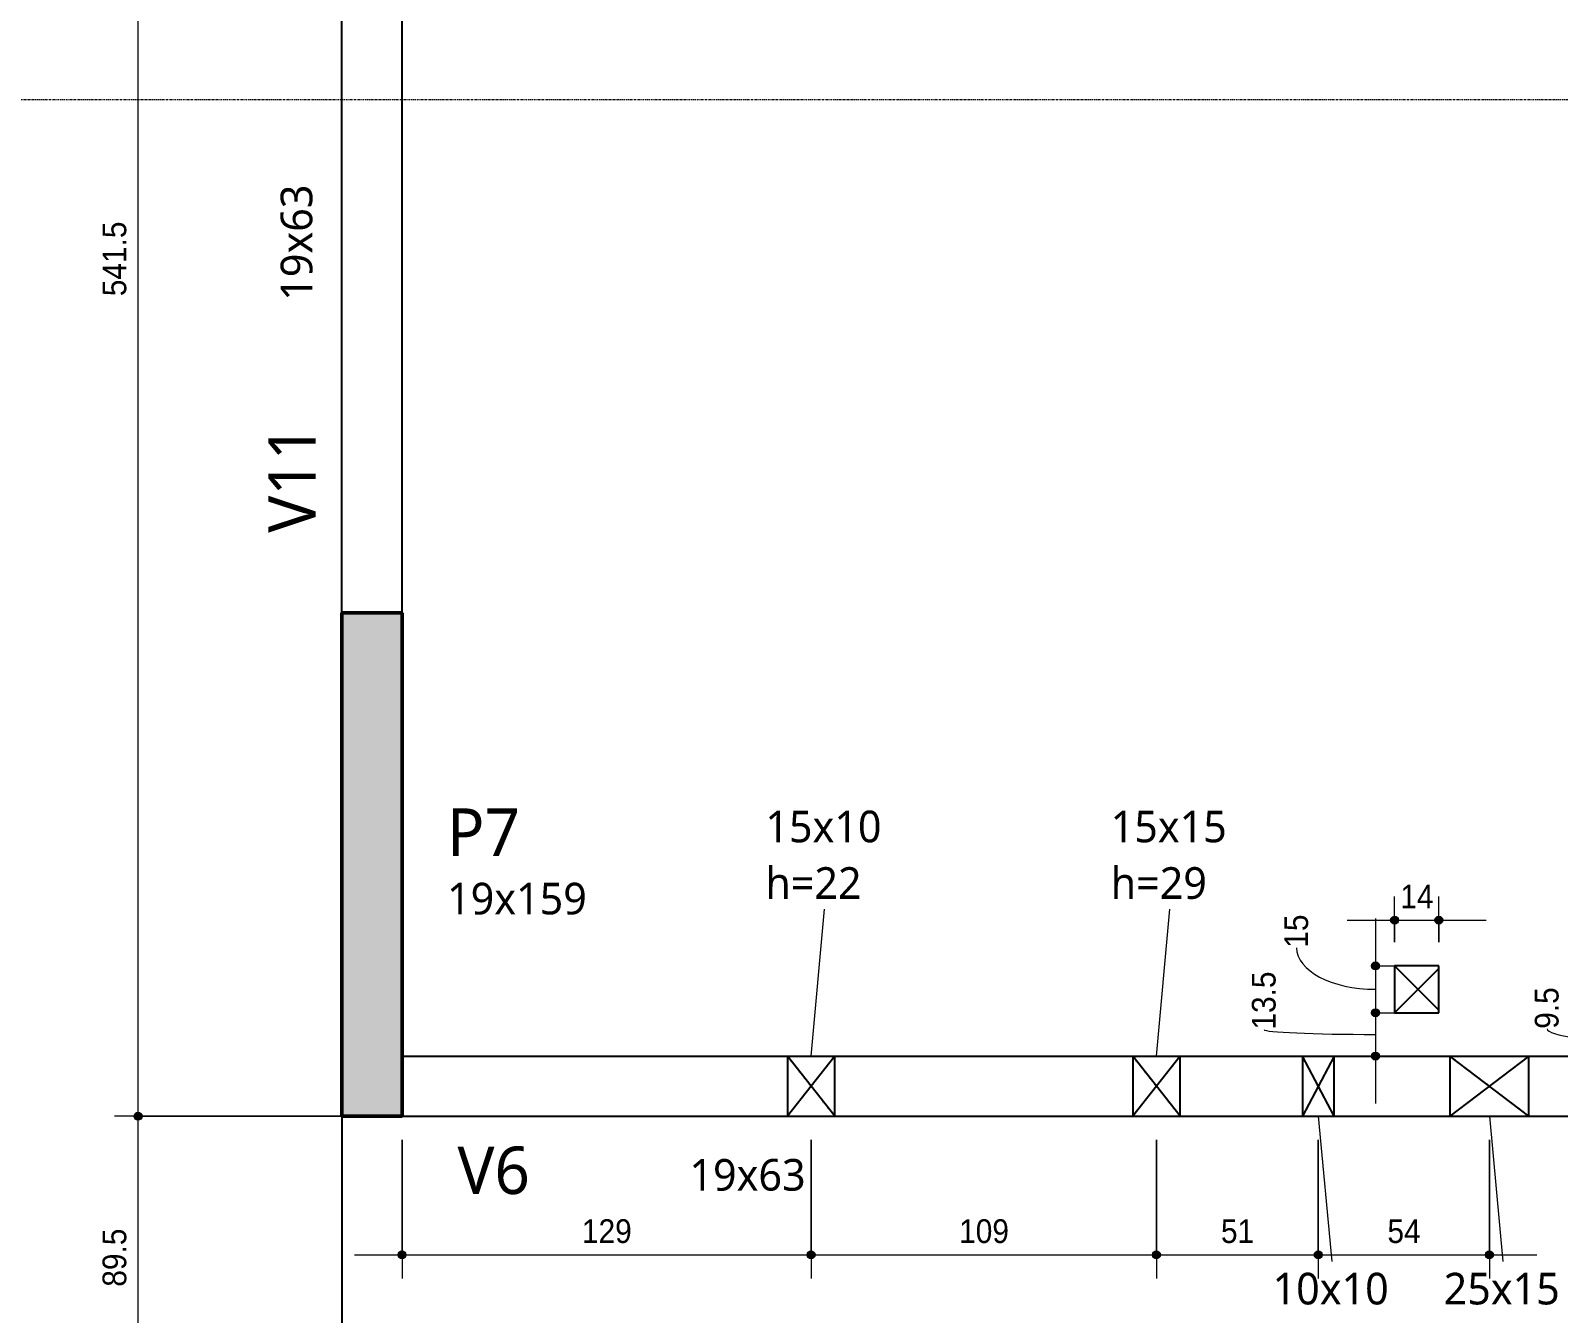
# Model space of a CAD drawing. Header units: centimetres. Extents: x -1981 to 73905, y -3196 to 88043.
# Drawn here: x -1498.7 to -1016, y -89.2 to 316.1 of the extents above; entities that cross this region are included whole.
import ezdxf

# ---------------------------------------------------------------- set-up
doc = ezdxf.new("R2010")
doc.units = ezdxf.units.CM
doc.linetypes.add('Centro de 6 mm', pattern=[1.32, 0.6, -0.24, 0.24, -0.24])
doc.linetypes.add('Traço', pattern=[0.635, 0.3175, -0.3175])
for name, color, linetype, lineweight in [('A-ANNO-DIMS', 7, 'Continuous', 9), ('A-ANNO-DIMS-50', 7, 'Continuous', 9), ('A-DETL-THIN', 7, 'Continuous', 25), ('A-FLOR', 7, 'Continuous', 25), ('A-GENM', 7, 'Continuous', 25), ('A-GENM-HDLN', 7, 'Traço', 18), ('A-GENM-IDEN', 7, 'Continuous', 9), ('G-ANNO-SYMB', 7, 'Continuous', 9), ('S-BEAM', 7, 'Continuous', 25), ('S-BEAM-HDLN', 7, 'Traço', 25), ('S-BEAM-IDEN', 7, 'Continuous', 9), ('S-COLS', 7, 'Continuous', 25), ('S-COLS-IDEN', 7, 'Continuous', 9)]:
    doc.layers.add(name, color=color, linetype=linetype, lineweight=lineweight)
doc.styles.add('Arial_1', font='arial.ttf', dxfattribs={"width": 0.9, "height": 7.5})
doc.styles.add('Gadugi', font='gadugi.ttf', dxfattribs={"height": 15})
doc.styles.add('Gadugi_1', font='gadugi.ttf', dxfattribs={"height": 10})
doc.dimstyles.new('PED_1_5mm_ESQ', dxfattribs={"dimscale": 30.48, "dimtxt": 7.651945, "dimasz": 0.328084, "dimexe": 0.246063, "dimexo": 0.246063, "dimgap": 0.049213, "dimtad": 1, "dimdec": 1, "dimrnd": 0.5, "dimdsep": 46, "dimtxsty": 'Arial_1', "dimblk1": 'DOTSMALL', "dimblk2": 'DOTSMALL', "dimsah": 1, "dimcen": 0.09, "dimdle": 0.492126, "dimazin": 0, "dimtfac": 1, "dimtdec": 4, "dimtix": 1, "dimtmove": 0, "dimatfit": 3, "dimfxl": 1, "dimtvp": 1, "dimtolj": 1, "dimtzin": 0, "dimarcsym": 2})
doc.dimstyles.new('PED_1_5mm_ESQ_2', dxfattribs={"dimscale": 30.48, "dimtxt": 7.651945, "dimasz": 0.328084, "dimexe": 0.246063, "dimexo": 0.246063, "dimgap": 0.049213, "dimtad": 1, "dimdec": 1, "dimrnd": 0.5, "dimdsep": 46, "dimtxsty": 'Arial_1', "dimblk1": 'DOTSMALL', "dimblk2": 'DOTSMALL', "dimsah": 1, "dimcen": 0.09, "dimdle": 0.492126, "dimazin": 0, "dimtfac": 1, "dimtdec": 4, "dimtix": 1, "dimtmove": 1, "dimatfit": 3, "dimfxl": 1, "dimtvp": 1, "dimtolj": 1, "dimtzin": 0, "dimarcsym": 2})

# ---------------------------------------------------------------- blocks, each defined once
blk = doc.blocks.new('PED_FURO_RETANGULAR_R04_2020 - 25x15x29-3618377-PL G 001 - FORMA DO PAVIMENTO TIPO 2')
at = {"layer": 'A-GENM-HDLN'}
for p, q in [((-12.5, -9.5), (-12.5, 9.5)), ((-12.49, 9.5), (12.49, -9.5)), ((-12.49, -9.5), (12.49, 9.5)), ((12.5, 9.5), (12.5, -9.5))]:
    blk.add_line(p, q, dxfattribs=at)
blk = doc.blocks.new('PED_FURO_RETANGULAR_R04_2020 - 10x10x22-3536245-PL G 001 - FORMA DO PAVIMENTO TIPO 2')
at = {"layer": 'A-GENM-HDLN'}
for p, q in [((-5, 9.5), (5, -9.5)), ((-5, -9.5), (5, 9.5)), ((-5, -9.5), (-5, 9.5)), ((5, 9.5), (5, -9.5))]:
    blk.add_line(p, q, dxfattribs=at)
blk = doc.blocks.new('PED_FURO_RETANGULAR_R04_2020 - 15x15x29-3491205-PL G 001 - FORMA DO PAVIMENTO TIPO 2')
at = {"layer": 'A-GENM-HDLN'}
for p, q in [((-7.5, 9.5), (7.5, -9.5)), ((-7.5, -9.5), (7.5, 9.5)), ((-7.5, -9.5), (-7.5, 9.5)), ((7.5, 9.5), (7.5, -9.5))]:
    blk.add_line(p, q, dxfattribs=at)
blk = doc.blocks.new('PED_FURO_RETANGULAR_R04_2020 - 15x10x22-3621887-PL G 001 - FORMA DO PAVIMENTO TIPO 2')
at = {"layer": 'A-GENM-HDLN'}
for p, q in [((-7.5, 9.5), (7.5, -9.5)), ((-7.5, -9.5), (7.5, 9.5)), ((-7.5, -9.5), (-7.5, 9.5)), ((7.5, 9.5), (7.5, -9.5))]:
    blk.add_line(p, q, dxfattribs=at)
blk = doc.blocks.new('DIMBLOCK39-PL G 001 - FORMA DO PAVIMENTO TIPO 2')
at = {"layer": 'A-ANNO-DIMS-50'}
h = blk.add_hatch(color=256, dxfattribs=at)
edge = h.paths.add_edge_path(flags=0)
edge.add_arc((-1464.73, -26.88), 1.25, 0, 360)
h = blk.add_hatch(color=256, dxfattribs=at)
edge = h.paths.add_edge_path(flags=0)
edge.add_arc((-1464.73, -116.45), 1.25, 0, 360)
for p, q in [((-1388.86, -26.88), (-1472.23, -26.88)), ((-1464.73, -116.45), (-1464.73, -26.88)), ((-1464.73, -26.88), (-1388.86, -26.88)), ((-1459, -116.45), (-1472.23, -116.45)), ((-1464.73, -116.45), (-1459, -116.45))]:
    blk.add_line(p, q, dxfattribs=at)
for centre in [(-1464.73, -26.88), (-1464.73, -116.45)]:
    blk.add_circle(centre, 1.25, dxfattribs=at)
at = {"layer": 'A-ANNO-DIMS-50', "color": 0, "insert": (-1475.97, -80.73), "char_height": 7.5, "width": 21.7551, "attachment_point": 1, "rotation": 90, "line_spacing_factor": 0.941778, "style": 'Arial_1'}
blk.add_mtext('89.5', dxfattribs=at)
blk = doc.blocks.new('_DotSmall')
at = {"color": 0, "linetype": 'ByBlock', "const_width": 0.5}
blk.add_lwpolyline([(-0.0625, 0, 1), (0.0625, 0, 1)], format="xyb", close=True, dxfattribs=at)
blk = doc.blocks.new('DIMBLOCK40-PL G 001 - FORMA DO PAVIMENTO TIPO 2')
at = {"layer": 'A-ANNO-DIMS-50'}
h = blk.add_hatch(color=256, dxfattribs=at)
edge = h.paths.add_edge_path(flags=0)
edge.add_arc((-1464.73, 514.55), 1.25, 0, 360)
h = blk.add_hatch(color=256, dxfattribs=at)
edge = h.paths.add_edge_path(flags=0)
edge.add_arc((-1464.73, -26.88), 1.25, 0, 360)
for p, q in [((-1459, 514.55), (-1472.23, 514.55)), ((-1464.73, -26.88), (-1464.73, 514.55)), ((-1464.73, 514.55), (-1459, 514.55)), ((-1388.86, -26.88), (-1472.23, -26.88)), ((-1464.73, -26.88), (-1388.86, -26.88))]:
    blk.add_line(p, q, dxfattribs=at)
for centre in [(-1464.73, 514.55), (-1464.73, -26.88)]:
    blk.add_circle(centre, 1.25, dxfattribs=at)
at = {"layer": 'A-ANNO-DIMS-50', "color": 0, "insert": (-1475.97, 232.18), "char_height": 7.5, "width": 27.9708, "attachment_point": 1, "rotation": 90, "line_spacing_factor": 0.941778, "style": 'Arial_1'}
blk.add_mtext('541.5', dxfattribs=at)
blk = doc.blocks.new('DIMBLOCK67-PL G 001 - FORMA DO PAVIMENTO TIPO 2')
at = {"layer": 'A-ANNO-DIMS-50'}
h = blk.add_hatch(color=256, dxfattribs=at)
edge = h.paths.add_edge_path(flags=0)
edge.add_arc((-1381.36, -70.67), 1.25, 0, 360)
h = blk.add_hatch(color=256, dxfattribs=at)
edge = h.paths.add_edge_path(flags=0)
edge.add_arc((-1252.14, -70.67), 1.25, 0, 360)
for p, q in [((-1381.36, -34.38), (-1381.36, -78.17)), ((-1381.36, -70.67), (-1381.36, -34.38)), ((-1252.14, -34.38), (-1252.14, -78.17)), ((-1252.14, -70.67), (-1252.14, -34.38)), ((-1396.36, -70.67), (-1252.14, -70.67))]:
    blk.add_line(p, q, dxfattribs=at)
for centre in [(-1381.36, -70.67), (-1252.14, -70.67)]:
    blk.add_circle(centre, 1.25, dxfattribs=at)
at = {"layer": 'A-ANNO-DIMS-50', "color": 0, "insert": (-1324.52, -59.43), "char_height": 7.5, "width": 18.6472, "attachment_point": 1, "line_spacing_factor": 0.941778, "style": 'Arial_1'}
blk.add_mtext('129', dxfattribs=at)
blk = doc.blocks.new('DIMBLOCK68-PL G 001 - FORMA DO PAVIMENTO TIPO 2')
at = {"layer": 'A-ANNO-DIMS-50'}
h = blk.add_hatch(color=256, dxfattribs=at)
edge = h.paths.add_edge_path(flags=0)
edge.add_arc((-1252.14, -70.67), 1.25, 0, 360)
h = blk.add_hatch(color=256, dxfattribs=at)
edge = h.paths.add_edge_path(flags=0)
edge.add_arc((-1143.05, -70.67), 1.25, 0, 360)
for p, q in [((-1252.14, -34.38), (-1252.14, -78.17)), ((-1252.14, -70.67), (-1252.14, -34.38)), ((-1143.05, -34.38), (-1143.05, -78.17)), ((-1143.05, -70.67), (-1143.05, -34.38)), ((-1252.14, -70.67), (-1143.05, -70.67))]:
    blk.add_line(p, q, dxfattribs=at)
for centre in [(-1252.14, -70.67), (-1143.05, -70.67)]:
    blk.add_circle(centre, 1.25, dxfattribs=at)
at = {"layer": 'A-ANNO-DIMS-50', "color": 0, "insert": (-1205.36, -59.43), "char_height": 7.5, "width": 18.6472, "attachment_point": 1, "line_spacing_factor": 0.941778, "style": 'Arial_1'}
blk.add_mtext('109', dxfattribs=at)
blk = doc.blocks.new('DIMBLOCK69-PL G 001 - FORMA DO PAVIMENTO TIPO 2')
at = {"layer": 'A-ANNO-DIMS-50'}
h = blk.add_hatch(color=256, dxfattribs=at)
edge = h.paths.add_edge_path(flags=0)
edge.add_arc((-1143.05, -70.67), 1.25, 0, 360)
h = blk.add_hatch(color=256, dxfattribs=at)
edge = h.paths.add_edge_path(flags=0)
edge.add_arc((-1091.91, -70.67), 1.25, 0, 360)
for p, q in [((-1143.05, -34.38), (-1143.05, -78.17)), ((-1143.05, -70.67), (-1143.05, -34.38)), ((-1091.91, -34.38), (-1091.91, -78.17)), ((-1091.91, -70.67), (-1091.91, -34.38)), ((-1143.05, -70.67), (-1091.91, -70.67))]:
    blk.add_line(p, q, dxfattribs=at)
for centre in [(-1143.05, -70.67), (-1091.91, -70.67)]:
    blk.add_circle(centre, 1.25, dxfattribs=at)
at = {"layer": 'A-ANNO-DIMS-50', "color": 0, "insert": (-1122.66, -59.43), "char_height": 7.5, "width": 12.4315, "attachment_point": 1, "line_spacing_factor": 0.941778, "style": 'Arial_1'}
blk.add_mtext('51', dxfattribs=at)
blk = doc.blocks.new('DIMBLOCK70-PL G 001 - FORMA DO PAVIMENTO TIPO 2')
at = {"layer": 'A-ANNO-DIMS-50'}
h = blk.add_hatch(color=256, dxfattribs=at)
edge = h.paths.add_edge_path(flags=0)
edge.add_arc((-1091.91, -70.67), 1.25, 0, 360)
h = blk.add_hatch(color=256, dxfattribs=at)
edge = h.paths.add_edge_path(flags=0)
edge.add_arc((-1037.86, -70.67), 1.25, 0, 360)
for p, q in [((-1091.91, -34.38), (-1091.91, -78.17)), ((-1091.91, -70.67), (-1091.91, -34.38)), ((-1037.86, -34.38), (-1037.86, -78.17)), ((-1037.86, -70.67), (-1037.86, -34.38)), ((-1091.91, -70.67), (-1022.86, -70.67))]:
    blk.add_line(p, q, dxfattribs=at)
for centre in [(-1091.91, -70.67), (-1037.86, -70.67)]:
    blk.add_circle(centre, 1.25, dxfattribs=at)
at = {"layer": 'A-ANNO-DIMS-50', "color": 0, "insert": (-1070.07, -59.43), "char_height": 7.5, "width": 12.4315, "attachment_point": 1, "line_spacing_factor": 0.941778, "style": 'Arial_1'}
blk.add_mtext('54', dxfattribs=at)
blk = doc.blocks.new('DIMBLOCK71-PL G 001 - FORMA DO PAVIMENTO TIPO 2')
at = {"layer": 'A-ANNO-DIMS-50'}
h = blk.add_hatch(color=256, dxfattribs=at)
edge = h.paths.add_edge_path(flags=0)
edge.add_arc((-1067.81, 35.05), 1.25, 0, 360)
h = blk.add_hatch(color=256, dxfattribs=at)
edge = h.paths.add_edge_path(flags=0)
edge.add_arc((-1053.83, 35.05), 1.25, 0, 360)
for p, q in [((-1067.81, 28.12), (-1067.81, 42.55)), ((-1053.83, 28.12), (-1053.83, 42.55)), ((-1082.81, 35.05), (-1038.83, 35.05)), ((-1067.81, 35.05), (-1067.81, 28.12)), ((-1053.83, 35.05), (-1053.83, 28.12))]:
    blk.add_line(p, q, dxfattribs=at)
for centre in [(-1067.81, 35.05), (-1053.83, 35.05)]:
    blk.add_circle(centre, 1.25, dxfattribs=at)
at = {"layer": 'A-ANNO-DIMS-50', "color": 0, "insert": (-1066, 46.29), "char_height": 7.5, "width": 12.4315, "attachment_point": 1, "line_spacing_factor": 0.941778, "style": 'Arial_1'}
blk.add_mtext('14', dxfattribs=at)
blk = doc.blocks.new('DIMBLOCK72-PL G 001 - FORMA DO PAVIMENTO TIPO 2')
at = {"layer": 'A-ANNO-DIMS-50'}
h = blk.add_hatch(color=256, dxfattribs=at)
edge = h.paths.add_edge_path(flags=0)
edge.add_arc((-1073.85, 20.62), 1.25, 0, 360)
h = blk.add_hatch(color=256, dxfattribs=at)
edge = h.paths.add_edge_path(flags=0)
edge.add_arc((-1073.85, 5.83), 1.25, 0, 360)
for p, q in [((-1073.85, 35.62), (-1073.85, 5.83)), ((-1075.31, 20.62), (-1066.35, 20.62)), ((-1073.85, 20.62), (-1075.31, 20.62)), ((-1075.31, 5.83), (-1066.35, 5.83)), ((-1073.85, 5.83), (-1075.31, 5.83))]:
    blk.add_line(p, q, dxfattribs=at)
for centre in [(-1073.85, 20.62), (-1073.85, 5.83)]:
    blk.add_circle(centre, 1.25, dxfattribs=at)
blk.add_ellipse((-1073.85, 26.36), major_axis=(24.94, 0), ratio=0.526673, start_param=3.141593, end_param=4.712389, dxfattribs=at)
at = {"layer": 'A-ANNO-DIMS-50', "color": 0, "insert": (-1102.64, 26.36), "char_height": 7.5, "width": 12.4315, "attachment_point": 1, "rotation": 90, "line_spacing_factor": 0.941778, "style": 'Arial_1'}
blk.add_mtext('15', dxfattribs=at)
blk = doc.blocks.new('DIMBLOCK73-PL G 001 - FORMA DO PAVIMENTO TIPO 2')
at = {"layer": 'A-ANNO-DIMS-50'}
h = blk.add_hatch(color=256, dxfattribs=at)
edge = h.paths.add_edge_path(flags=0)
edge.add_arc((-1073.85, 5.83), 1.25, 0, 360)
h = blk.add_hatch(color=256, dxfattribs=at)
edge = h.paths.add_edge_path(flags=0)
edge.add_arc((-1073.85, -7.88), 1.25, 0, 360)
for p, q in [((-1075.31, 5.83), (-1066.35, 5.83)), ((-1073.85, 5.83), (-1075.31, 5.83)), ((-1073.85, 5.83), (-1073.85, -22.88)), ((-1079.58, -7.88), (-1066.35, -7.88)), ((-1073.85, -7.88), (-1079.58, -7.88))]:
    blk.add_line(p, q, dxfattribs=at)
for centre in [(-1073.85, 5.83), (-1073.85, -7.88)]:
    blk.add_circle(centre, 1.25, dxfattribs=at)
blk.add_ellipse((-1073.85, 0.49), major_axis=(35.19, 0), ratio=0.043123, start_param=3.141593, end_param=4.712389, dxfattribs=at)
at = {"layer": 'A-ANNO-DIMS-50', "color": 0, "insert": (-1112.9, 0.49), "char_height": 7.5, "width": 21.7551, "attachment_point": 1, "rotation": 90, "line_spacing_factor": 0.941778, "style": 'Arial_1'}
blk.add_mtext('13.5', dxfattribs=at)
blk = doc.blocks.new('DIMBLOCK77-PL G 001 - FORMA DO PAVIMENTO TIPO 2')
at = {"layer": 'A-ANNO-DIMS-50'}
h = blk.add_hatch(color=256, dxfattribs=at)
edge = h.paths.add_edge_path(flags=0)
edge.add_arc((-989.15, 1.49), 1.25, 0, 360)
h = blk.add_hatch(color=256, dxfattribs=at)
edge = h.paths.add_edge_path(flags=0)
edge.add_arc((-989.15, -7.88), 1.25, 0, 360)
for p, q in [((-972.55, 1.49), (-996.65, 1.49)), ((-989.15, 1.49), (-989.15, -22.88)), ((-989.15, 1.49), (-972.55, 1.49)), ((-994.89, -7.88), (-981.65, -7.88)), ((-989.15, -7.88), (-994.89, -7.88))]:
    blk.add_line(p, q, dxfattribs=at)
for centre in [(-989.15, 1.49), (-989.15, -7.88)]:
    blk.add_circle(centre, 1.25, dxfattribs=at)
blk.add_ellipse((-989.15, 0.74), major_axis=(30.5, 0), ratio=0.128844, start_param=3.141593, end_param=4.712389, dxfattribs=at)
at = {"layer": 'A-ANNO-DIMS-50', "color": 0, "insert": (-1023.51, 0.74), "char_height": 7.5, "width": 15.5393, "attachment_point": 1, "rotation": 90, "line_spacing_factor": 0.941778, "style": 'Arial_1'}
blk.add_mtext('9.5', dxfattribs=at)

msp = doc.modelspace()

# ---------------------------------------------------------------- hatches: boundary and pattern name
at = {"layer": 'S-COLS', "true_color": 0x808080}
msp.add_hatch(color=8, dxfattribs=at).paths.add_polyline_path([(-1381.36, -26.88), (-1381.36, 132.12), (-1400.36, 132.12), (-1400.36, -26.88)], flags=0)

# ---------------------------------------------------------------- linework, layer by layer
at = {"layer": 'A-DETL-THIN'}
for p, q in [((-1067.81, 20.62), (-1053.83, 6.65)), ((-1067.81, 5.83), (-1053.83, 19.8)), ((-1244.64, -26.88), (-1259.64, -7.88)), ((-1244.64, -7.88), (-1259.64, -26.88)), ((-1135.55, -26.88), (-1150.55, -7.88)), ((-1135.55, -7.88), (-1150.55, -26.88)), ((-1086.91, -26.88), (-1096.91, -7.88)), ((-1086.91, -7.88), (-1096.91, -26.88)), ((-1025.36, -26.88), (-1050.36, -7.88)), ((-1025.36, -7.88), (-1050.36, -26.88))]:
    msp.add_line(p, q, dxfattribs=at)
at = {"layer": 'A-FLOR'}
for p, q in [((-1053.83, 20.62), (-1067.81, 20.62)), ((-1067.81, 20.62), (-1067.81, 5.83)), ((-1053.83, 5.83), (-1053.83, 20.62)), ((-1067.81, 5.83), (-1053.83, 5.83)), ((-1400.36, -26.88), (-1400.36, -181.88))]:
    msp.add_line(p, q, dxfattribs=at)
at = {"layer": 'A-GENM-IDEN'}
for p, q in [((-1252.14, -7.88), (-1247.88, 38.51)), ((-1143.05, -7.88), (-1138.8, 38.51)), ((-1091.91, -26.88), (-1087.66, -72.78)), ((-1037.86, -26.88), (-1033.61, -72.78))]:
    msp.add_line(p, q, dxfattribs=at)
at = {"layer": 'G-ANNO-SYMB', "linetype": 'Centro de 6 mm'}
msp.add_line((-1845.31, 294.37), (1425.26, 294.37), dxfattribs=at)
at = {"layer": 'S-BEAM'}
for p, q in [((-1400.36, 132.12), (-1400.36, 514.55)), ((-1381.36, 132.12), (-1381.36, 514.55)), ((-1381.36, -7.88), (-875.36, -7.88)), ((-1381.36, -26.88), (-875.36, -26.88))]:
    msp.add_line(p, q, dxfattribs=at)
at = {"layer": 'S-BEAM-HDLN', "linetype": 'Continuous'}
for p, q in [((-1259.64, -7.88), (-1259.64, -26.88)), ((-1244.64, -26.88), (-1244.64, -7.88)), ((-1150.55, -7.88), (-1150.55, -26.88)), ((-1135.55, -26.88), (-1135.55, -7.88)), ((-1096.91, -7.88), (-1096.91, -26.88)), ((-1086.91, -26.88), (-1086.91, -7.88)), ((-1050.36, -7.88), (-1050.36, -26.88)), ((-1025.36, -26.88), (-1025.36, -7.88))]:
    msp.add_line(p, q, dxfattribs=at)
at = {"layer": 'S-COLS', "lineweight": 50}
for p, q in [((-1400.36, -26.88), (-1400.36, 132.12)), ((-1400.36, 132.12), (-1381.36, 132.12)), ((-1381.36, 132.12), (-1381.36, -26.88)), ((-1381.36, -26.88), (-1400.36, -26.88))]:
    msp.add_line(p, q, dxfattribs=at)

# ---------------------------------------------------------------- block references
at = {"layer": 'A-GENM', "linetype": 'Traço', "lineweight": 18, "rotation": 180}
for name, p in [('PED_FURO_RETANGULAR_R04_2020 - 15x10x22-3621887-PL G 001 - FORMA DO PAVIMENTO TIPO 2', (-1252.14, -17.38)), ('PED_FURO_RETANGULAR_R04_2020 - 15x15x29-3491205-PL G 001 - FORMA DO PAVIMENTO TIPO 2', (-1143.05, -17.38)), ('PED_FURO_RETANGULAR_R04_2020 - 10x10x22-3536245-PL G 001 - FORMA DO PAVIMENTO TIPO 2', (-1091.91, -17.38)), ('PED_FURO_RETANGULAR_R04_2020 - 25x15x29-3618377-PL G 001 - FORMA DO PAVIMENTO TIPO 2', (-1037.86, -17.38))]:
    msp.add_blockref(name, p, dxfattribs=at)

# ---------------------------------------------------------------- texts
at = {"layer": 'A-GENM-IDEN', "char_height": 10, "attachment_point": 1, "style": 'Gadugi_1'}
for s, insert, width in [('15x10', (-1266.58, 69.66), 44.8945), ('15x15', (-1157.5, 69.66), 44.8945), ('h=22', (-1266.58, 51.8), 39.6835), ('h=29', (-1157.5, 51.8), 39.6835), ('10x10', (-1106.36, -76.34), 44.8945), ('25x15', (-1052.31, -76.34), 44.8945)]:
    msp.add_mtext(s, dxfattribs=dict(at, insert=insert, width=width))
at = {"layer": 'S-BEAM-IDEN', "attachment_point": 1, "rotation": 90}
for s, insert, char_height, width, style in [('19x63', (-1419.7, 230.75), 10, 44.8945, 'Gadugi_1'), ('V11', (-1423.64, 157.45), 15, 44.0928, 'Gadugi')]:
    msp.add_mtext(s, dxfattribs=dict(at, insert=insert, char_height=char_height, width=width, style=style))
at = {"layer": 'S-BEAM-IDEN', "attachment_point": 1}
for s, insert, char_height, width, style in [('V6', (-1363.86, -36.46), 15, 30.0633, 'Gadugi'), ('19x63', (-1290.56, -40.39), 10, 44.8945, 'Gadugi_1')]:
    msp.add_mtext(s, dxfattribs=dict(at, insert=insert, char_height=char_height, width=width, style=style))
at = {"layer": 'S-COLS-IDEN', "attachment_point": 1}
for s, insert, char_height, width, style in [('P7', (-1367.12, 70.38), 15, 28.4599, 'Gadugi'), ('19x159', (-1367.12, 46.89), 10, 54.1139, 'Gadugi_1')]:
    msp.add_mtext(s, dxfattribs=dict(at, insert=insert, char_height=char_height, width=width, style=style))

# ---------------------------------------------------------------- dimensions: what is measured, and where the dimension line sits
at = {"layer": 'A-ANNO-DIMS'}
for base, p1, p2, override, picture, middle in [((-1464.73, 514.55), (-1381.36, -26.88), (-1466.5, 514.55), {"dimpost": '<>', "dimfxl": 548.083853}, 'DIMBLOCK40-PL G 001 - FORMA DO PAVIMENTO TIPO 2', (-1470.06, 243.83)), ((-1464.73, -26.88), (-1466.5, -116.45), (-1381.36, -26.88), {"dimpost": '<>', "dimfxl": 123.574009}, 'DIMBLOCK39-PL G 001 - FORMA DO PAVIMENTO TIPO 2', (-1470.06, -71.67))]:
    dim = msp.add_linear_dim(base=base, p1=p1, p2=p2, angle=90, dimstyle='PED_1_5mm_ESQ', override=override, dxfattribs=at)
    dim.commit()
    dim.dimension.update_dxf_attribs({"geometry": picture, "text_midpoint": middle})
for base, p1, p2, override, picture, middle in [((-1053.83, 35.05), (-1067.81, 20.62), (-1053.83, 20.62), {"dimpost": '<>', "dimfxl": 13.970329}, 'DIMBLOCK71-PL G 001 - FORMA DO PAVIMENTO TIPO 2', (-1060.82, 40.32)), ((-1252.14, -70.67), (-1381.36, -26.88), (-1252.14, -26.88), {"dimpost": '<>', "dimfxl": 129.229078}, 'DIMBLOCK67-PL G 001 - FORMA DO PAVIMENTO TIPO 2', (-1316.75, -65.34)), ((-1143.05, -70.67), (-1252.14, -26.88), (-1143.05, -26.88), {"dimpost": '<>', "dimfxl": 109.08705}, 'DIMBLOCK68-PL G 001 - FORMA DO PAVIMENTO TIPO 2', (-1197.59, -65.34)), ((-1091.91, -70.67), (-1143.05, -26.88), (-1091.91, -26.88), {"dimpost": '<>', "dimfxl": 51.136285}, 'DIMBLOCK69-PL G 001 - FORMA DO PAVIMENTO TIPO 2', (-1117.48, -65.34)), ((-1037.8645, -70.6685), (-1091.9121, -26.8807), (-1037.8645, -26.8807), {"dimpost": '<>', "dimfxl": 54.047574}, 'DIMBLOCK70-PL G 001 - FORMA DO PAVIMENTO TIPO 2', (-1064.8883, -65.3546))]:
    dim = msp.add_linear_dim(base=base, p1=p1, p2=p2, dimstyle='PED_1_5mm_ESQ', override=override, dxfattribs=at)
    dim.commit()
    dim.dimension.update_dxf_attribs({"geometry": picture, "text_midpoint": middle})
for base, p1, p2, override, picture, middle in [((-1073.85, 5.83), (-1067.81, 20.62), (-1067.81, 5.83), {"dimpost": '<>', "dimfxl": 14.789796}, 'DIMBLOCK72-PL G 001 - FORMA DO PAVIMENTO TIPO 2', (-1097.64, 32.57)), ((-1073.85, -7.88), (-1067.81, 5.83), (-1072.08, -7.88), {"dimpost": '<>', "dimfxl": 14.362483}, 'DIMBLOCK73-PL G 001 - FORMA DO PAVIMENTO TIPO 2', (-1107.9, 11.37)), ((-989.15, -7.88), (-965.05, 1.49), (-987.39, -7.88), {"dimpost": '<>', "dimfxl": 24.223664}, 'DIMBLOCK77-PL G 001 - FORMA DO PAVIMENTO TIPO 2', (-1018.51, 8.51))]:
    dim = msp.add_linear_dim(base=base, p1=p1, p2=p2, angle=90, dimstyle='PED_1_5mm_ESQ_2', override=override, dxfattribs=at)
    dim.commit()
    dim.dimension.update_dxf_attribs({"geometry": picture, "text_midpoint": middle, "dimtype": 160, "text_rotation": 90})

doc.saveas('drawing.dxf')
